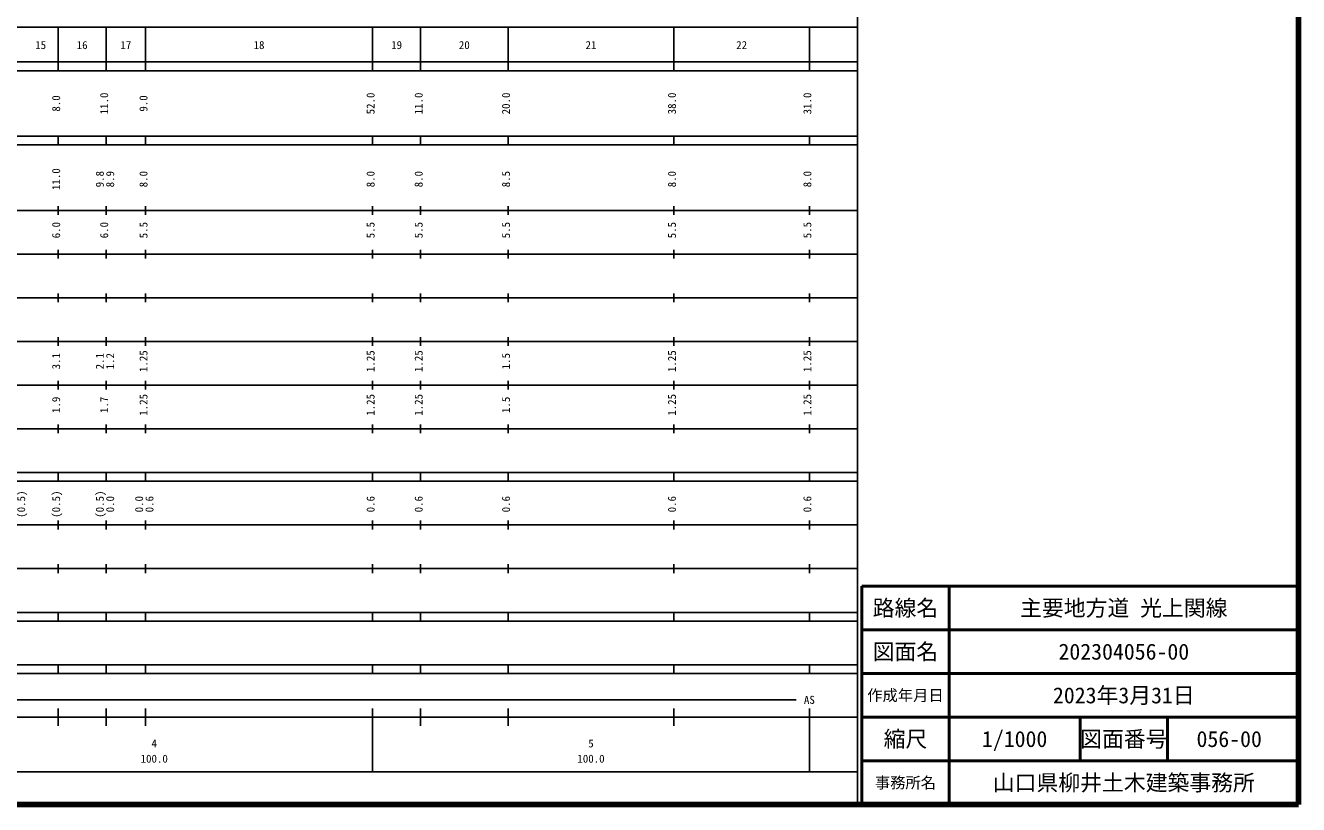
# Model space of a CAD drawing. Units: millimetres on the paper, enlarged 1000 times. Extents: x 40000 to 680000, y 20000 to 380000.
# Drawn here: x 388518 to 680000, y 20000 to 198357 of the extents above; entities that cross this region are included whole.
import ezdxf
from ezdxf.enums import TextEntityAlignment as Align

# ---------------------------------------------------------------- set-up
doc = ezdxf.new("R2010")
doc.units = ezdxf.units.MM
doc.header["$LTSCALE"] = 1000
for name, color, linetype, lineweight in [('M-TTL', 2, 'Continuous', 140), ('M-TTL-BAND', 7, 'Continuous', 25), ('M-TTL-FRAM', 2, 'Continuous', 50), ('M-TTL-LINE', 7, 'Continuous', 50)]:
    doc.layers.add(name, color=color, linetype=linetype, lineweight=lineweight)
doc.layers.add('M-TTL-TXT', color=7, linetype='Continuous')
doc.styles.add('ＭＳ ゴシック', font='')
doc.styles.get('ＭＳ ゴシック').set_extended_font_data('MS Gothic')

msp = doc.modelspace()

# ---------------------------------------------------------------- linework, layer by layer
at = {"layer": 'M-TTL'}
for p, q in [((680000, 20000), (680000, 380000)), ((40000, 20000), (680000, 20000))]:
    msp.add_line(p, q, dxfattribs=at)
at = {"layer": 'M-TTL-BAND'}
for p, q in [((579000, 20000), (579000, 370000)), ((68000, 198000), (579000, 198000)), ((396000, 188000), (396000, 198000)), ((407000, 188000), (407000, 198000)), ((416000, 188000), (416000, 198000)), ((468000, 188000), (468000, 198000)), ((479000, 188000), (479000, 198000)), ((499000, 188000), (499000, 198000)), ((537000, 188000), (537000, 198000)), ((568000, 188000), (568000, 198000)), ((40000, 190000), (579000, 190000)), ((40000, 188000), (579000, 188000)), ((40000, 173000), (579000, 173000)), ((396000, 171000), (396000, 173000)), ((407000, 171000), (407000, 173000)), ((416000, 171000), (416000, 173000)), ((468000, 171000), (468000, 173000)), ((479000, 171000), (479000, 173000)), ((499000, 171000), (499000, 173000)), ((537000, 171000), (537000, 173000)), ((568000, 171000), (568000, 173000)), ((40000, 171000), (579000, 171000)), ((40000, 156000), (579000, 156000)), ((396000, 155000), (396000, 157000)), ((407000, 155000), (407000, 157000)), ((416000, 155000), (416000, 157000)), ((468000, 155000), (468000, 157000)), ((479000, 155000), (479000, 157000)), ((499000, 155000), (499000, 157000)), ((537000, 155000), (537000, 157000)), ((568000, 155000), (568000, 157000)), ((46000, 146000), (579000, 146000)), ((396000, 145000), (396000, 147000)), ((407000, 145000), (407000, 147000)), ((416000, 145000), (416000, 147000)), ((468000, 145000), (468000, 147000)), ((479000, 145000), (479000, 147000)), ((499000, 145000), (499000, 147000)), ((537000, 145000), (537000, 147000)), ((568000, 145000), (568000, 147000)), ((396000, 135000), (396000, 137000)), ((407000, 135000), (407000, 137000)), ((416000, 135000), (416000, 137000)), ((468000, 135000), (468000, 137000)), ((479000, 135000), (479000, 137000)), ((499000, 135000), (499000, 137000)), ((537000, 135000), (537000, 137000)), ((568000, 135000), (568000, 137000)), ((52000, 136000), (579000, 136000)), ((46000, 126000), (579000, 126000)), ((396000, 125000), (396000, 127000)), ((407000, 125000), (407000, 127000)), ((416000, 125000), (416000, 127000)), ((468000, 125000), (468000, 127000)), ((479000, 125000), (479000, 127000)), ((499000, 125000), (499000, 127000)), ((537000, 125000), (537000, 127000)), ((568000, 125000), (568000, 127000)), ((396000, 115000), (396000, 117000)), ((407000, 115000), (407000, 117000)), ((416000, 115000), (416000, 117000)), ((468000, 115000), (468000, 117000)), ((479000, 115000), (479000, 117000)), ((499000, 115000), (499000, 117000)), ((537000, 115000), (537000, 117000)), ((568000, 115000), (568000, 117000)), ((52000, 116000), (579000, 116000)), ((46000, 106000), (579000, 106000)), ((396000, 105000), (396000, 107000)), ((407000, 105000), (407000, 107000)), ((416000, 105000), (416000, 107000)), ((468000, 105000), (468000, 107000)), ((479000, 105000), (479000, 107000)), ((499000, 105000), (499000, 107000)), ((537000, 105000), (537000, 107000)), ((568000, 105000), (568000, 107000)), ((40000, 96000), (579000, 96000)), ((40000, 94000), (579000, 94000)), ((396000, 94000), (396000, 96000)), ((407000, 94000), (407000, 96000)), ((416000, 94000), (416000, 96000)), ((468000, 94000), (468000, 96000)), ((479000, 94000), (479000, 96000)), ((499000, 94000), (499000, 96000)), ((537000, 94000), (537000, 96000)), ((568000, 94000), (568000, 96000)), ((396000, 83000), (396000, 85000)), ((407000, 83000), (407000, 85000)), ((416000, 83000), (416000, 85000)), ((468000, 83000), (468000, 85000)), ((479000, 83000), (479000, 85000)), ((499000, 83000), (499000, 85000)), ((537000, 83000), (537000, 85000)), ((568000, 83000), (568000, 85000)), ((49000, 84000), (579000, 84000)), ((40000, 74000), (579000, 74000)), ((396000, 73000), (396000, 75000)), ((407000, 73000), (407000, 75000)), ((416000, 73000), (416000, 75000)), ((468000, 73000), (468000, 75000)), ((479000, 73000), (479000, 75000)), ((499000, 73000), (499000, 75000)), ((537000, 73000), (537000, 75000)), ((568000, 73000), (568000, 75000)), ((40000, 64000), (579000, 64000)), ((40000, 62000), (579000, 62000)), ((396000, 62000), (396000, 64000)), ((407000, 62000), (407000, 64000)), ((416000, 62000), (416000, 64000)), ((468000, 62000), (468000, 64000)), ((479000, 62000), (479000, 64000)), ((499000, 62000), (499000, 64000)), ((537000, 62000), (537000, 64000)), ((568000, 62000), (568000, 64000)), ((40000, 52000), (579000, 52000)), ((40000, 50000), (579000, 50000)), ((396000, 50000), (396000, 52000)), ((407000, 50000), (407000, 52000)), ((416000, 50000), (416000, 52000)), ((468000, 50000), (468000, 52000)), ((479000, 50000), (479000, 52000)), ((499000, 50000), (499000, 52000)), ((537000, 50000), (537000, 52000)), ((568000, 50000), (568000, 52000)), ((71000, 44000), (565000, 44000)), ((396000, 38000), (396000, 42000)), ((407000, 38000), (407000, 42000)), ((416000, 38000), (416000, 42000)), ((468000, 27500), (468000, 42000)), ((479000, 38000), (479000, 42000)), ((499000, 38000), (499000, 42000)), ((537000, 38000), (537000, 42000)), ((568000, 27500), (568000, 42000)), ((40000, 40000), (579000, 40000)), ((68000, 27500), (579000, 27500))]:
    msp.add_line(p, q, dxfattribs=at)
at = {"layer": 'M-TTL-FRAM'}
for p, q in [((680000, 70000), (580000, 70000)), ((580000, 70000), (580000, 20000))]:
    msp.add_line(p, q, dxfattribs=at)
at = {"layer": 'M-TTL-LINE'}
for p, q in [((600000, 70000), (600000, 20000)), ((680000, 60000), (580000, 60000)), ((680000, 50000), (580000, 50000)), ((680000, 40000), (580000, 40000)), ((630000, 40000), (630000, 30000)), ((650000, 40000), (650000, 30000)), ((680000, 30000), (580000, 30000))]:
    msp.add_line(p, q, dxfattribs=at)

# ---------------------------------------------------------------- texts
at = {"layer": 'M-TTL-BAND', "style": 'ＭＳ ゴシック'}
for s, p in [('15', (392000, 192405)), ('16', (401500, 192405)), ('17', (411500, 192405)), ('18', (442000, 192405)), ('19', (473500, 192405)), ('20', (489000, 192405)), ('21', (518000, 192405)), ('22', (552500, 192405)), ('AS', (568000, 42500)), ('4', (418000, 32523)), ('5', (518000, 32523)), ('100.0', (418000, 29033)), ('100.0', (518000, 29033))]:
    msp.add_text(s, height=1833, dxfattribs=at).set_placement(p, align=Align.BOTTOM_CENTER)
for s, p in [('8.0', (397000, 180500)), ('11.0', (408000, 180500)), ('9.0', (417000, 180500)), ('52.0', (469000, 180500)), ('11.0', (480000, 180500)), ('20.0', (500000, 180500)), ('38.0', (538000, 180500)), ('31.0', (569000, 180500)), ('11.0', (397000, 163174)), ('9.8', (407000, 163174)), ('8.9', (409370, 163174)), ('8.0', (417000, 163174)), ('8.0', (469000, 163174)), ('8.0', (480000, 163174)), ('8.5', (500000, 163174)), ('8.0', (538000, 163174)), ('8.0', (569000, 163174)), ('6.0', (397000, 151500)), ('6.0', (408000, 151500)), ('5.5', (417000, 151500)), ('5.5', (469000, 151500)), ('5.5', (480000, 151500)), ('5.5', (500000, 151500)), ('5.5', (538000, 151500)), ('5.5', (569000, 151500)), ('3.1', (397000, 121500)), ('2.1', (407000, 121500)), ('1.2', (409370, 121500)), ('1.25', (417000, 121500)), ('1.25', (469000, 121500)), ('1.25', (480000, 121500)), ('1.5', (500000, 121500)), ('1.25', (538000, 121500)), ('1.25', (569000, 121500)), ('1.25', (417000, 111500)), ('1.25', (469000, 111500)), ('1.25', (480000, 111500)), ('1.25', (538000, 111500)), ('1.25', (569000, 111500)), ('1.9', (397000, 111500)), ('1.7', (408000, 111500)), ('1.5', (500000, 111500)), ('(0.5)', (389000, 88764)), ('(0.5)', (397000, 88764)), ('(0.5)', (407000, 88764)), ('0.0', (409370, 88764)), ('0.0', (416000, 88764)), ('0.6', (418370, 88764)), ('0.6', (469000, 88764)), ('0.6', (480000, 88764)), ('0.6', (500000, 88764)), ('0.6', (538000, 88764)), ('0.6', (569000, 88764))]:
    msp.add_text(s, height=1833, rotation=90, dxfattribs=at).set_placement(p, align=Align.BOTTOM_CENTER)
at = {"layer": 'M-TTL-TXT', "style": 'ＭＳ ゴシック'}
for s, height, p in [('路線名', 3666, (590000, 65000)), ('路線名', 3666, (590000, 65000)), ('主要地方道 光上関線', 3666, (640000, 65000)), ('図面名', 3666, (590000, 55000)), ('図面名', 3666, (590000, 55000)), ('202304056-00', 3666, (640000, 55000)), ('作成年月日', 2566, (590000, 45000)), ('作成年月日', 2566, (590000, 45000)), ('2023年3月31日', 3666, (640000, 45000)), ('縮尺', 3666, (590000, 35000)), ('縮尺', 3666, (590000, 35000)), ('1/1000', 3666, (615000, 35000)), ('図面番号', 3666, (640000, 35000)), ('図面番号', 3666, (640000, 35000)), ('056-00', 3666, (664125, 35000)), ('事務所名', 2566, (590000, 25000)), ('事務所名', 2566, (590000, 25000)), ('山口県柳井土木建築事務所', 3666, (640000, 25000))]:
    msp.add_text(s, height=height, dxfattribs=at).set_placement(p, align=Align.MIDDLE_CENTER)

doc.saveas('drawing.dxf')
